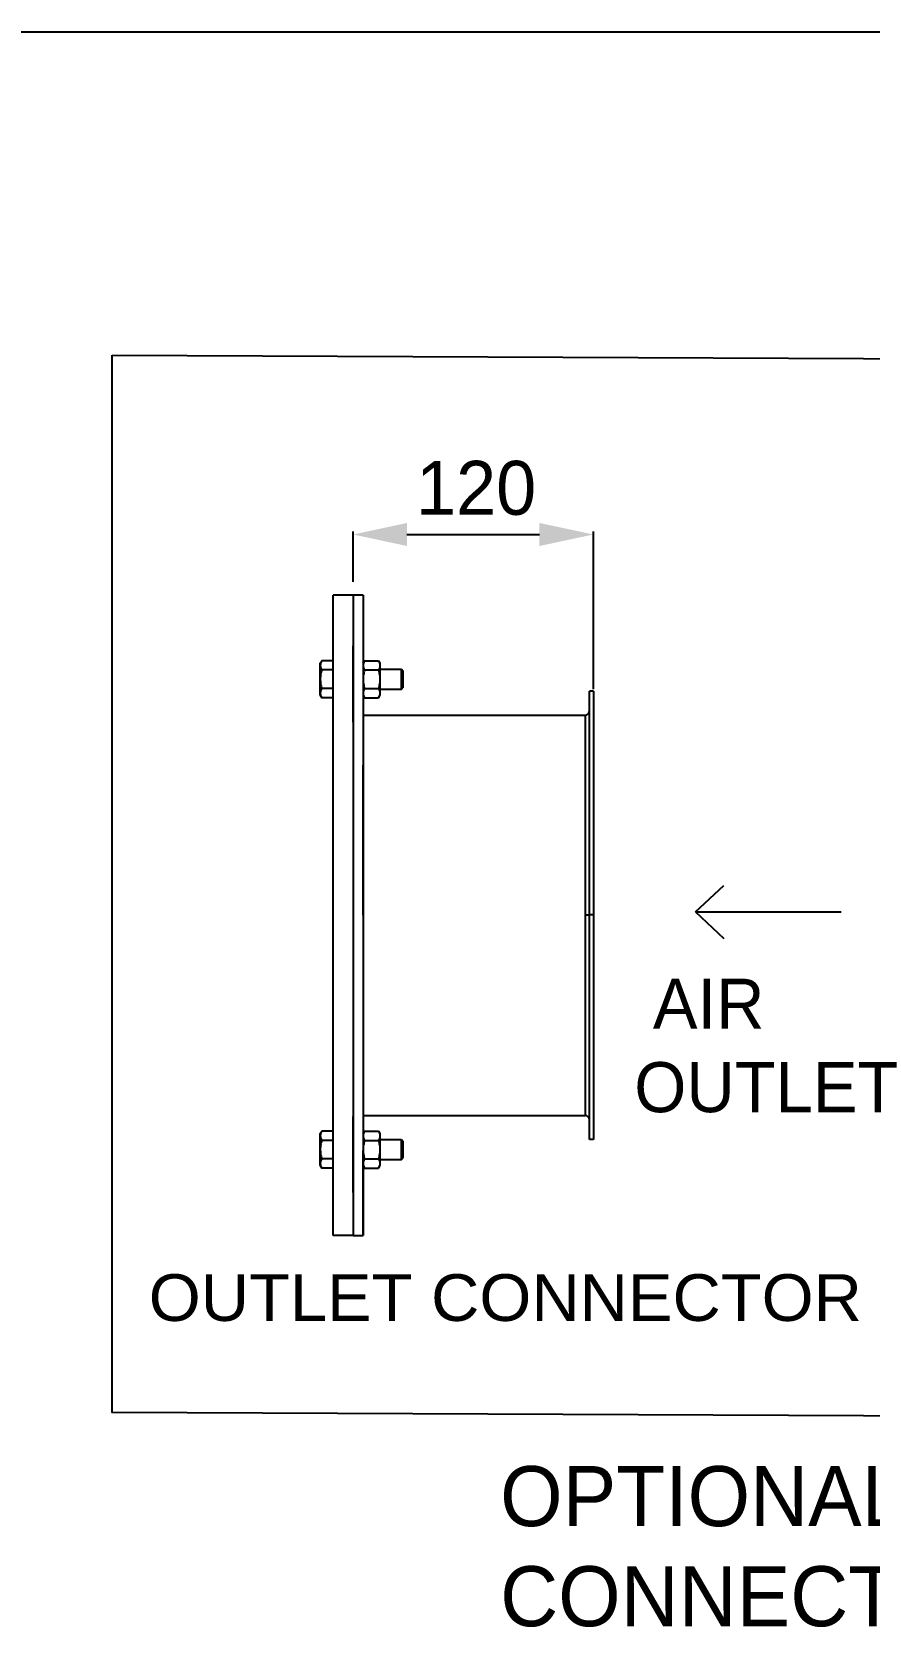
# Model space of a CAD drawing. Header units: millimetres. Extents: x 0 to 3231, y 0 to 2285.
# Drawn here: x 1615 to 2033, y 1488 to 2285 of the extents above; entities that cross this region are included whole.
import ezdxf
from ezdxf.enums import TextEntityAlignment as Align

# ---------------------------------------------------------------- set-up
doc = ezdxf.new("R2010")
doc.units = ezdxf.units.MM
doc.header["$LTSCALE"] = 177.692308
doc.header["$PDMODE"] = 3
doc.header["$PDSIZE"] = 8
doc.layers.get('0').update_dxf_attribs({"linetype": 'CONTINUOUS'})
doc.layers.get('Defpoints').update_dxf_attribs({"linetype": 'CONTINUOUS'})
doc.layers.add('00_BUW_DATUM', color=7, linetype='CONTINUOUS')
doc.layers.add('02___PRT_ALL_AXES', color=7, linetype='CONTINUOUS')
doc.styles.get("Standard").update_dxf_attribs({"font": 'himalaya.ttf'})
doc.dimstyles.new('DIMSTYLE_2', dxfattribs={"dimtxt": 26.923077, "dimasz": 26.923077, "dimexe": 1.5, "dimexo": 1, "dimgap": 0.875, "dimtad": 1, "dimlfac": 0.8125, "dimdsep": 46, "dimtxsty": 'Standard', "dimblk": '_FILLED', "dimblk1": '_FILLED', "dimblk2": '_FILLED', "dimcen": 0.09, "dimazin": 2, "dimtp": 0.01, "dimtm": 0.01, "dimtfac": 1, "dimtofl": 0, "dimtmove": 0, "dimatfit": 3, "dimldrblk": '_FILLED', "dimfxl": 1, "dimtolj": 1, "dimarcsym": 0})

# ---------------------------------------------------------------- blocks, each defined once
blk = doc.blocks.new('_FILLED')
at = {"color": 0, "linetype": 'ByBlock'}
blk.add_solid([(0, 0), (-1, 0.214), (-1, -0.214)], dxfattribs=at)
blk = doc.blocks.new('*D212')
at = {"color": 0, "linetype": 'Continuous', "lineweight": -2}
for p, q in [((1775.78, 2009.94), (1775.78, 2035.02)), ((1802.7, 2033.52), (1868.86, 2033.52)), ((1895.78, 1956.27), (1895.78, 2035.02))]:
    blk.add_line(p, q, dxfattribs=at)
at = {"layer": 'Defpoints', "color": 0}
for p in [(1895.78, 2033.52), (1775.78, 2008.94), (1895.78, 1955.27)]:
    blk.add_point(p, dxfattribs=at)
at = {"color": 0, "linetype": 'ByBlock', "lineweight": -2, "xscale": 26.9230769231, "yscale": 26.9230769231, "zscale": 26.9230769231, "rotation": 180}
blk.add_blockref('_FILLED', (1775.78, 2033.52), dxfattribs=at)
at = {"color": 0, "linetype": 'ByBlock', "lineweight": -2, "xscale": 26.9230769231, "yscale": 26.9230769231, "zscale": 26.9230769231}
blk.add_blockref('_FILLED', (1895.78, 2033.52), dxfattribs=at)
at = {"color": 0, "insert": (1837.21, 2070.29), "char_height": 26.923, "attachment_point": 2, "line_spacing_factor": 0.9}
blk.add_mtext('\\A1;120', dxfattribs=at)

msp = doc.modelspace()

# ---------------------------------------------------------------- linework, layer by layer
at = {"linetype": 'Continuous'}
for p, q in [((0, 2284.615), (3230.769, 2284.615)), ((1775.779, 2003.274), (1775.779, 1683.274)), ((1780.779, 2003.274), (1775.779, 2003.274)), ((1780.779, 2003.274), (1780.779, 1683.274)), ((1895.779, 1955.274), (1893.779, 1955.274)), ((1893.779, 1843.469), (1893.779, 1955.274)), ((1895.779, 1955.274), (1893.779, 1955.274)), ((1895.779, 1955.274), (1895.779, 1843.469)), ((1780.779, 1943.274), (1891.779, 1943.274)), ((1891.779, 1743.274), (1891.779, 1943.274)), ((1891.779, 1843.448), (1892.046, 1843.448)), ((1892.046, 1843.448), (1892.543, 1843.449)), ((1892.543, 1843.449), (1892.998, 1843.449)), ((1895.779, 1843.469), (1893.779, 1843.469)), ((1893.779, 1731.274), (1893.779, 1843.274)), ((1895.779, 1843.452), (1895.779, 1731.274)), ((1780.779, 1743.274), (1891.779, 1743.274)), ((1895.779, 1731.274), (1893.779, 1731.274)), ((1775.779, 1683.274), (1780.779, 1683.274))]:
    msp.add_line(p, q, dxfattribs=at)
for p, q in [((1775.779, 2003.274), (1765.779, 2003.274)), ((1765.779, 1683.274), (1765.779, 2003.274)), ((1780.779, 2003.274), (1780.779, 1960.774)), ((1780.779, 1843.274), (1780.779, 1918.274)), ((1946.787, 1844.92), (1961, 1858.202)), ((1780.779, 1843.274), (1780.779, 1768.274)), ((1946.787, 1844.92), (2019.574, 1844.92)), ((1946.787, 1844.92), (1960.524, 1844.92)), ((1946.787, 1844.92), (1961, 1831.637)), ((1780.779, 1683.274), (1780.779, 1725.774)), ((1775.779, 1683.274), (1765.779, 1683.274))]:
    msp.add_line(p, q)
at = {"color": 7, "linetype": 'Continuous'}
for p, q in [((1800.679, 1965.459), (1800.679, 1956.959)), ((1800.679, 1730.459), (1800.679, 1721.959))]:
    msp.add_line(p, q, dxfattribs=at)
msp.add_lwpolyline([(1655.524, 2123.138), (3081.324, 2116.862), (3081.324, 1588.572), (1655.524, 1594.847)], close=True)
at = {"linetype": 'Continuous'}
for centre, start, end in [((1891.779, 1945.274), 270, 352.5), ((1891.779, 1741.274), 7.5, 90)]:
    msp.add_arc(centre, 2, start, end, dxfattribs=at)
msp.add_open_spline([(1892.998, 1843.449), (1893.104, 1843.449), (1893.364, 1843.452), (1893.624, 1843.443), (1893.778, 1843.452)], degree=3, knots=[0, 0, 0, 0, 0.4074358, 1, 1, 1, 1], dxfattribs=at)
at = {"layer": '00_BUW_DATUM', "color": 7, "linetype": 'Continuous'}
for p, q in [((1759.379, 1969.209), (1760.094, 1970.446)), ((1759.379, 1953.209), (1759.379, 1969.209)), ((1765.779, 1970.446), (1760.094, 1970.446)), ((1780.779, 1969.209), (1781.494, 1970.446)), ((1781.494, 1970.446), (1788.465, 1970.446)), ((1788.465, 1970.446), (1789.179, 1969.209)), ((1789.179, 1969.209), (1789.179, 1953.209)), ((1765.779, 1965.827), (1760.094, 1965.827)), ((1781.494, 1965.827), (1788.465, 1965.827)), ((1789.179, 1966.209), (1799.929, 1966.209)), ((1799.929, 1956.209), (1799.929, 1966.209)), ((1799.929, 1966.209), (1800.679, 1965.459)), ((1800.679, 1956.959), (1800.679, 1965.459)), ((1759.379, 1953.209), (1760.094, 1951.971)), ((1765.779, 1956.59), (1760.094, 1956.59)), ((1780.779, 1953.209), (1781.494, 1951.971)), ((1781.494, 1956.59), (1788.465, 1956.59)), ((1788.465, 1951.971), (1789.179, 1953.209)), ((1789.179, 1956.209), (1799.929, 1956.209)), ((1799.929, 1956.209), (1800.679, 1956.959)), ((1765.779, 1951.971), (1760.094, 1951.971)), ((1781.494, 1951.971), (1788.465, 1951.971)), ((1759.379, 1734.209), (1760.094, 1735.446)), ((1759.379, 1718.209), (1759.379, 1734.209)), ((1765.779, 1735.446), (1760.094, 1735.446)), ((1765.779, 1730.827), (1760.094, 1730.827)), ((1780.779, 1734.209), (1781.494, 1735.446)), ((1781.494, 1735.446), (1788.465, 1735.446)), ((1781.494, 1730.827), (1788.465, 1730.827)), ((1788.465, 1735.446), (1789.179, 1734.209)), ((1789.179, 1734.209), (1789.179, 1718.209)), ((1789.179, 1731.209), (1799.929, 1731.209)), ((1799.929, 1721.209), (1799.929, 1731.209)), ((1799.929, 1731.209), (1800.679, 1730.459)), ((1800.679, 1721.959), (1800.679, 1730.459)), ((1765.779, 1721.59), (1760.094, 1721.59)), ((1781.494, 1721.59), (1788.465, 1721.59)), ((1799.929, 1721.209), (1800.679, 1721.959)), ((1759.379, 1718.209), (1760.094, 1716.971)), ((1765.779, 1716.971), (1760.094, 1716.971)), ((1780.779, 1718.209), (1781.494, 1716.971)), ((1781.494, 1716.971), (1788.465, 1716.971)), ((1788.465, 1716.971), (1789.179, 1718.209)), ((1789.179, 1721.209), (1799.929, 1721.209))]:
    msp.add_line(p, q, dxfattribs=at)
for points, knots in [([(1760.094, 1970.446), (1759.987, 1970.262), (1759.792, 1969.89), (1759.561, 1969.314), (1759.414, 1968.729), (1759.379, 1968.333), (1759.379, 1968.137)], [0, 0, 0, 0, 0.2616352, 0.5144888, 0.7595898, 1, 1, 1, 1]), ([(1781.494, 1970.446), (1781.387, 1970.262), (1781.192, 1969.89), (1780.961, 1969.314), (1780.814, 1968.729), (1780.779, 1968.333), (1780.779, 1968.137)], [0, 0, 0, 0, 0.2616427, 0.5144969, 0.7595947, 1, 1, 1, 1]), ([(1788.465, 1970.446), (1788.571, 1970.262), (1788.767, 1969.89), (1788.998, 1969.314), (1789.145, 1968.729), (1789.179, 1968.333), (1789.179, 1968.137)], [0, 0, 0, 0, 0.2616427, 0.5144969, 0.7595947, 1, 1, 1, 1]), ([(1759.379, 1968.137), (1759.379, 1967.941), (1759.414, 1967.545), (1759.561, 1966.959), (1759.792, 1966.383), (1759.987, 1966.012), (1760.094, 1965.827)], [0, 0, 0, 0, 0.2404053, 0.485503, 0.7383572, 1, 1, 1, 1]), ([(1760.094, 1965.827), (1759.877, 1965.077), (1759.607, 1963.933), (1759.413, 1962.381), (1759.379, 1961.599), (1759.379, 1961.209)], [0, 0, 0, 0, 0.4998925, 0.7499465, 1, 1, 1, 1]), ([(1759.379, 1961.209), (1759.379, 1960.818), (1759.413, 1960.036), (1759.607, 1958.484), (1759.877, 1957.34), (1760.094, 1956.59)], [0, 0, 0, 0, 0.2500483, 0.5000988, 1, 1, 1, 1]), ([(1780.779, 1968.137), (1780.779, 1967.941), (1780.814, 1967.545), (1780.961, 1966.959), (1781.192, 1966.383), (1781.387, 1966.012), (1781.494, 1965.827)], [0, 0, 0, 0, 0.2404053, 0.4855031, 0.7383573, 1, 1, 1, 1]), ([(1781.494, 1965.827), (1781.386, 1965.452), (1781.187, 1964.696), (1780.958, 1963.545), (1780.813, 1962.381), (1780.779, 1961.599), (1780.779, 1961.209)], [0, 0, 0, 0, 0.2500116, 0.5000149, 0.7500086, 1, 1, 1, 1]), ([(1780.779, 1961.209), (1780.779, 1960.818), (1780.813, 1960.036), (1780.958, 1958.872), (1781.187, 1957.721), (1781.386, 1956.965), (1781.494, 1956.59)], [0, 0, 0, 0, 0.2499914, 0.4999851, 0.7499884, 1, 1, 1, 1]), ([(1789.179, 1968.137), (1789.179, 1967.941), (1789.145, 1967.545), (1788.998, 1966.959), (1788.767, 1966.383), (1788.571, 1966.012), (1788.465, 1965.827)], [0, 0, 0, 0, 0.2404053, 0.4855031, 0.7383573, 1, 1, 1, 1]), ([(1788.465, 1965.827), (1788.573, 1965.452), (1788.772, 1964.696), (1789.001, 1963.545), (1789.146, 1962.381), (1789.179, 1961.599), (1789.179, 1961.209)], [0, 0, 0, 0, 0.2500116, 0.5000149, 0.7500086, 1, 1, 1, 1]), ([(1789.179, 1961.209), (1789.179, 1960.818), (1789.146, 1960.036), (1789.001, 1958.872), (1788.772, 1957.721), (1788.573, 1956.965), (1788.465, 1956.59)], [0, 0, 0, 0, 0.2499914, 0.4999851, 0.7499884, 1, 1, 1, 1]), ([(1760.094, 1956.59), (1759.987, 1956.405), (1759.792, 1956.034), (1759.561, 1955.458), (1759.414, 1954.873), (1759.379, 1954.476), (1759.379, 1954.28)], [0, 0, 0, 0, 0.2616352, 0.5144888, 0.7595898, 1, 1, 1, 1]), ([(1759.379, 1954.28), (1759.379, 1954.085), (1759.414, 1953.688), (1759.561, 1953.103), (1759.792, 1952.527), (1759.987, 1952.156), (1760.094, 1951.971)], [0, 0, 0, 0, 0.2404053, 0.485503, 0.7383572, 1, 1, 1, 1]), ([(1781.494, 1956.59), (1781.387, 1956.405), (1781.192, 1956.034), (1780.961, 1955.458), (1780.814, 1954.873), (1780.779, 1954.476), (1780.779, 1954.28)], [0, 0, 0, 0, 0.2616427, 0.5144969, 0.7595947, 1, 1, 1, 1]), ([(1780.779, 1954.28), (1780.779, 1954.085), (1780.814, 1953.688), (1780.961, 1953.103), (1781.192, 1952.527), (1781.387, 1952.156), (1781.494, 1951.971)], [0, 0, 0, 0, 0.2404053, 0.4855031, 0.7383573, 1, 1, 1, 1]), ([(1788.465, 1956.59), (1788.571, 1956.405), (1788.767, 1956.034), (1788.998, 1955.458), (1789.145, 1954.873), (1789.179, 1954.476), (1789.179, 1954.28)], [0, 0, 0, 0, 0.2616427, 0.5144969, 0.7595947, 1, 1, 1, 1]), ([(1789.179, 1954.28), (1789.179, 1954.085), (1789.145, 1953.688), (1788.998, 1953.103), (1788.767, 1952.527), (1788.571, 1952.156), (1788.465, 1951.971)], [0, 0, 0, 0, 0.2404053, 0.4855031, 0.7383573, 1, 1, 1, 1]), ([(1760.094, 1735.446), (1759.987, 1735.262), (1759.792, 1734.89), (1759.561, 1734.314), (1759.414, 1733.729), (1759.379, 1733.333), (1759.379, 1733.137)], [0, 0, 0, 0, 0.2616352, 0.5144888, 0.7595898, 1, 1, 1, 1]), ([(1759.379, 1733.137), (1759.379, 1732.941), (1759.414, 1732.545), (1759.561, 1731.959), (1759.792, 1731.383), (1759.987, 1731.012), (1760.094, 1730.827)], [0, 0, 0, 0, 0.2404053, 0.485503, 0.7383572, 1, 1, 1, 1]), ([(1760.094, 1730.827), (1759.877, 1730.077), (1759.607, 1728.933), (1759.413, 1727.381), (1759.379, 1726.599), (1759.379, 1726.209)], [0, 0, 0, 0, 0.4998925, 0.7499465, 1, 1, 1, 1]), ([(1781.494, 1735.446), (1781.387, 1735.262), (1781.192, 1734.89), (1780.961, 1734.314), (1780.814, 1733.729), (1780.779, 1733.333), (1780.779, 1733.137)], [0, 0, 0, 0, 0.2616427, 0.5144969, 0.7595947, 1, 1, 1, 1]), ([(1780.779, 1733.137), (1780.779, 1732.941), (1780.814, 1732.545), (1780.961, 1731.959), (1781.192, 1731.383), (1781.387, 1731.012), (1781.494, 1730.827)], [0, 0, 0, 0, 0.2404053, 0.4855031, 0.7383573, 1, 1, 1, 1]), ([(1781.494, 1730.827), (1781.386, 1730.452), (1781.187, 1729.696), (1780.958, 1728.545), (1780.813, 1727.381), (1780.779, 1726.599), (1780.779, 1726.209)], [0, 0, 0, 0, 0.2500116, 0.5000149, 0.7500086, 1, 1, 1, 1]), ([(1788.465, 1735.446), (1788.571, 1735.262), (1788.767, 1734.89), (1788.998, 1734.314), (1789.145, 1733.729), (1789.179, 1733.333), (1789.179, 1733.137)], [0, 0, 0, 0, 0.2616427, 0.5144969, 0.7595947, 1, 1, 1, 1]), ([(1789.179, 1733.137), (1789.179, 1732.941), (1789.145, 1732.545), (1788.998, 1731.959), (1788.767, 1731.383), (1788.571, 1731.012), (1788.465, 1730.827)], [0, 0, 0, 0, 0.2404053, 0.4855031, 0.7383573, 1, 1, 1, 1]), ([(1788.465, 1730.827), (1788.573, 1730.452), (1788.772, 1729.696), (1789.001, 1728.545), (1789.146, 1727.381), (1789.179, 1726.599), (1789.179, 1726.209)], [0, 0, 0, 0, 0.2500116, 0.5000149, 0.7500086, 1, 1, 1, 1]), ([(1759.379, 1726.209), (1759.379, 1725.818), (1759.413, 1725.036), (1759.607, 1723.484), (1759.877, 1722.34), (1760.094, 1721.59)], [0, 0, 0, 0, 0.2500483, 0.5000988, 1, 1, 1, 1]), ([(1760.094, 1721.59), (1759.987, 1721.405), (1759.792, 1721.034), (1759.561, 1720.458), (1759.414, 1719.873), (1759.379, 1719.476), (1759.379, 1719.28)], [0, 0, 0, 0, 0.2616352, 0.5144888, 0.7595898, 1, 1, 1, 1]), ([(1780.779, 1726.209), (1780.779, 1725.818), (1780.813, 1725.036), (1780.958, 1723.872), (1781.187, 1722.721), (1781.386, 1721.965), (1781.494, 1721.59)], [0, 0, 0, 0, 0.2499914, 0.4999851, 0.7499884, 1, 1, 1, 1]), ([(1781.494, 1721.59), (1781.387, 1721.405), (1781.192, 1721.034), (1780.961, 1720.458), (1780.814, 1719.873), (1780.779, 1719.476), (1780.779, 1719.28)], [0, 0, 0, 0, 0.2616427, 0.5144969, 0.7595947, 1, 1, 1, 1]), ([(1789.179, 1726.209), (1789.179, 1725.818), (1789.146, 1725.036), (1789.001, 1723.872), (1788.772, 1722.721), (1788.573, 1721.965), (1788.465, 1721.59)], [0, 0, 0, 0, 0.2499914, 0.4999851, 0.7499884, 1, 1, 1, 1]), ([(1788.465, 1721.59), (1788.571, 1721.405), (1788.767, 1721.034), (1788.998, 1720.458), (1789.145, 1719.873), (1789.179, 1719.476), (1789.179, 1719.28)], [0, 0, 0, 0, 0.2616427, 0.5144969, 0.7595947, 1, 1, 1, 1]), ([(1759.379, 1719.28), (1759.379, 1719.085), (1759.414, 1718.688), (1759.561, 1718.103), (1759.792, 1717.527), (1759.987, 1717.156), (1760.094, 1716.971)], [0, 0, 0, 0, 0.2404053, 0.485503, 0.7383572, 1, 1, 1, 1]), ([(1780.779, 1719.28), (1780.779, 1719.085), (1780.814, 1718.688), (1780.961, 1718.103), (1781.192, 1717.527), (1781.387, 1717.156), (1781.494, 1716.971)], [0, 0, 0, 0, 0.2404053, 0.4855031, 0.7383573, 1, 1, 1, 1]), ([(1789.179, 1719.28), (1789.179, 1719.085), (1789.145, 1718.688), (1788.998, 1718.103), (1788.767, 1717.527), (1788.571, 1717.156), (1788.465, 1716.971)], [0, 0, 0, 0, 0.2404053, 0.4855031, 0.7383573, 1, 1, 1, 1])]:
    msp.add_open_spline(points, degree=3, knots=knots, dxfattribs=at)
at = {"layer": '02___PRT_ALL_AXES', "color": 7, "linetype": 'Continuous'}
for p, q in [((1765.779, 1939.774), (1765.779, 1977.806)), ((1775.779, 1939.774), (1775.779, 1977.806)), ((1765.779, 1704.774), (1765.779, 1742.806)), ((1775.779, 1704.774), (1775.779, 1742.806))]:
    msp.add_line(p, q, dxfattribs=at)

# ---------------------------------------------------------------- texts
at = {"linetype": 'Continuous', "width": 1.008449}
msp.add_text('OUTLET CONNECTOR', height=23.33333, dxfattribs=at).set_placement((1673.733, 1640.605), (2029.907, 1640.605), align=Align.FIT)
at = {"attachment_point": 1}
for s, insert, char_height, width in [(' AIR\\POUTLET', (1916.219, 1811.567), 25, 259.88298), ('OPTIONAL KIT FOR REPLACEMENT OF QUICK\\PCONNECTION TO FLANGE', (1849.241, 1568.074), 30, 1478.20149)]:
    msp.add_mtext(s, dxfattribs=dict(at, insert=insert, char_height=char_height, width=width))

# ---------------------------------------------------------------- dimensions: what is measured, and where the dimension line sits
at = {"linetype": 'Continuous'}
dim = msp.add_linear_dim(base=(1895.779, 2033.518), p1=(1775.779, 2008.94), p2=(1895.779, 1955.274), text='120', dimstyle='DIMSTYLE_2', dxfattribs=at)
dim.commit()
dim.dimension.update_dxf_attribs({"geometry": '*D212', "text_midpoint": (1837.211, 2033.518), "dimtype": 160})

doc.saveas('drawing.dxf')
